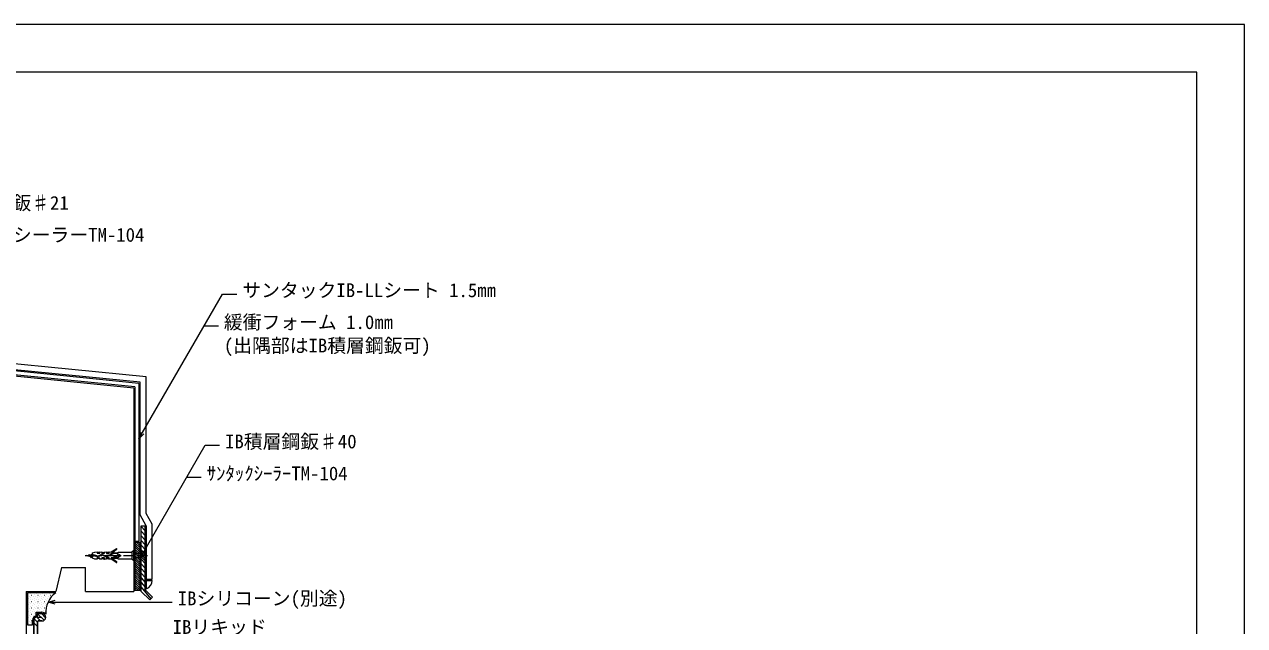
# Model space of a CAD drawing. Units: millimetres, scale not verified. Extents: x -840 to 840, y -594 to 594.
# Drawn here: x -181 to 840, y 92 to 594 of the extents above; entities that cross this region are included whole.
import ezdxf
from ezdxf.enums import TextEntityAlignment as Align

# ---------------------------------------------------------------- set-up
doc = ezdxf.new("R2010")
doc.units = ezdxf.units.MM
doc.header["$LTSCALE"] = 2
doc.linetypes.add('CHAIN1', pattern=[8, 5, -1, 1, -1])
for name, color, linetype, lineweight in [('0-0_輪郭線', 2, 'Continuous', 9), ('0-1_図面枠', 7, 'Continuous', 9), ('0-2_文字', 5, 'Continuous', 9), ('0-6_躯体', 7, 'Continuous', 9), ('0-7_寸法線', 7, 'Continuous', 9), ('0-8_部材(ﾋﾞｽ類)', 7, 'Continuous', 9), ('0-9_中心線', 2, 'CHAIN1', 9), ('0-A_部材(積層鋼板)', 4, 'Continuous', 9), ('0-B_IBｼｰﾄ', 7, 'Continuous', 9), ('0-C_IBリキッド', 7, 'Continuous', 9), ('0-D_ブチルﾃｰﾌﾟ', 4, 'Continuous', 9), ('0-E_緩衝フォーム', 7, 'Continuous', 9), ('0-F_シーリング(IBｼﾘｺｰﾝ)', 7, 'Continuous', 9)]:
    doc.layers.add(name, color=color, linetype=linetype, lineweight=lineweight)
doc.styles.add('ＭＳ ゴシック', font='')
doc.styles.get('ＭＳ ゴシック').set_extended_font_data('MS Gothic')

msp = doc.modelspace()

# ---------------------------------------------------------------- linework, layer by layer
at = {"layer": '0-0_輪郭線'}
msp.add_lwpolyline([(800, 554), (-800, 554), (-800, -554), (800, -554)], close=True, dxfattribs=at)
at = {"layer": '0-1_図面枠'}
msp.add_lwpolyline([(840, -594), (840, 594), (-840, 594), (-840, -594)], close=True, dxfattribs=at)
at = {"layer": '0-6_躯体'}
for p, q in [((-89.365, 290.064), (-359.365, 317.064)), ((-89.365, 290.064), (-89.365, 120.064)), ((-149.655, 140.064), (-154.655, 120.064)), ((-149.655, 140.064), (-129.655, 140.064)), ((-129.655, 120.064), (-129.655, 140.064)), ((-179.365, 120.064), (-179.365, -282.936)), ((-179.365, 120.064), (-154.655, 120.064)), ((-129.655, 120.064), (-89.365, 120.064))]:
    msp.add_line(p, q, dxfattribs=at)
at = {"layer": '0-7_寸法線'}
for p, q in [((-30.49, 341.994), (-18.49, 341.994)), ((-44.887, 215.579), (-32.887, 215.579)), ((-161.007, 111.115), (-57.093, 111.115))]:
    msp.add_line(p, q, dxfattribs=at)
for points in [[(-85.031, 247.524), (-15.093, 368.662), (-3.093, 368.662)], [(-80.789, 251.767), (-85.031, 247.524), (-83.479, 253.32)], [(-84.031, 147.778), (-29.49, 242.248), (-17.49, 242.248)], [(-79.789, 152.021), (-84.031, 147.778), (-82.479, 153.574)], [(-155.213, 109.562), (-161.008, 111.115), (-155.213, 112.668)]]:
    msp.add_lwpolyline(points, dxfattribs=at)
at = {"layer": '0-8_部材(ﾋﾞｽ類)'}
for p, q in [((-89.365, 145.565), (-89.365, 154.559)), ((-79.865, 145.562), (-79.865, 154.562)), ((-126.822, 150.535), (-127.349, 149.73)), ((-126.64, 151.01), (-127.211, 149.37)), ((-126.54, 151.01), (-127.111, 149.37)), ((-126.225, 150.695), (-126.878, 149.604)), ((-123.763, 151.355), (-125.168, 149.145)), ((-123.763, 151.235), (-124.814, 148.224)), ((-123.763, 150.949), (-124.714, 148.224)), ((-123.763, 148.769), (-124.084, 148.855)), ((-123.763, 150.398), (-122.061, 150.418)), ((-122.061, 149.706), (-123.763, 149.725)), ((-122.061, 150.418), (-122.061, 150.385)), ((-122.061, 149.739), (-122.061, 149.706)), ((-120.336, 148.891), (-121.703, 149.617)), ((-120.32, 148.92), (-121.687, 149.646)), ((-121.371, 150.207), (-120.054, 149.48)), ((-121.355, 150.236), (-120.037, 149.509)), ((-119.494, 149.502), (-116.526, 151.089)), ((-119.479, 149.473), (-116.51, 151.06)), ((-116.28, 150.467), (-119.201, 148.92)), ((-116.263, 150.438), (-119.186, 148.891)), ((-112.629, 149.097), (-115.694, 150.475)), ((-112.616, 149.127), (-115.68, 150.505)), ((-115.372, 151.053), (-112.358, 149.606)), ((-115.365, 151.088), (-112.344, 149.635)), ((-111.983, 149.629), (-108.817, 151)), ((-111.97, 149.599), (-108.804, 150.97)), ((-108.564, 150.487), (-111.763, 149.119)), ((-108.551, 150.457), (-111.75, 149.088)), ((-105.184, 149.102), (-108.092, 150.45)), ((-105.171, 149.132), (-108.078, 150.48)), ((-107.847, 150.966), (-104.894, 149.699)), ((-107.833, 150.997), (-104.881, 149.729)), ((-107.368, 152.242), (-107.109, 152.44)), ((-107.368, 147.882), (-107.109, 147.684)), ((-104.576, 149.725), (-103.125, 150.306)), ((-104.564, 149.695), (-103.136, 150.266)), ((-102.879, 149.69), (-104.329, 149.109)), ((-102.894, 149.647), (-104.318, 149.078)), ((-102.583, 150.41), (-101.792, 150.41)), ((-102.583, 150.377), (-101.773, 150.377)), ((-101.773, 149.747), (-102.583, 149.747)), ((-101.792, 149.714), (-102.583, 149.714)), ((-90.88, 153.062), (-90.88, 147.062)), ((-83.109, 151.732), (-88.763, 151.732)), ((-88.763, 148.392), (-83.109, 148.392)), ((-82.695, 151.732), (-82.695, 148.392))]:
    msp.add_line(p, q, dxfattribs=at)
for points in [[(-104.176, 144.314), (-108.374, 147.062), (-109.974, 147.151), (-109.974, 148.217), (-112.196, 148.217), (-112.196, 147.062), (-113.814, 147.151), (-113.814, 148.164), (-116.019, 148.093), (-116.019, 147.062), (-117.636, 147.151), (-117.636, 148.022), (-119.859, 147.951), (-119.859, 147.062), (-121.999, 147.17), (-123.763, 147.812), (-123.763, 152.312), (-121.999, 152.954), (-119.859, 153.062), (-119.859, 152.173), (-117.636, 152.102), (-117.636, 152.973), (-116.019, 153.062), (-116.019, 152.031), (-113.814, 151.96), (-113.814, 152.973), (-112.196, 153.062), (-112.196, 151.906), (-109.974, 151.906), (-109.974, 152.973), (-108.374, 153.062), (-104.176, 155.81)], [(-103.644, 155.087), (-107.109, 152.44), (-102.62, 152.44)], [(-90.821, 153.103), (-89.365, 154.559), (-88.763, 154.559), (-88.763, 145.565), (-89.365, 145.565), (-90.821, 147.021)], [(-82.402, 148.099), (-79.865, 145.562), (-79.565, 145.562), (-79.565, 154.562), (-79.865, 154.562), (-82.402, 152.025)], [(-123.763, 149.276), (-124.084, 148.855), (-124.714, 148.224), (-124.814, 148.224), (-125.168, 149.145), (-126.878, 149.604), (-127.111, 149.37), (-127.211, 149.37), (-127.349, 149.73), (-128.589, 150.062), (-126.822, 150.535), (-126.64, 151.01), (-126.54, 151.01), (-126.225, 150.695), (-123.763, 151.355)], [(-123.763, 149.739), (-122.786, 149.739), (-122.786, 150.385), (-123.763, 150.385)], [(-117.636, 152.973), (-117.814, 152.973), (-118.65, 152.529), (-119.859, 152.511)], [(-117.636, 147.151), (-117.814, 147.151), (-118.65, 147.595), (-119.859, 147.613)], [(-116.019, 152.582), (-114.81, 152.6), (-114.01, 152.973), (-113.814, 152.973)], [(-116.019, 147.542), (-114.81, 147.524), (-114.01, 147.151), (-113.814, 147.151)], [(-109.974, 152.973), (-110.223, 152.973), (-110.988, 152.671), (-112.196, 152.635)], [(-109.974, 147.151), (-110.223, 147.151), (-110.988, 147.453), (-112.196, 147.489)], [(-102.512, 150.41), (-102.512, 151.906), (-108.374, 151.906), (-108.374, 152.173), (-107.621, 152.173)], [(-102.512, 149.714), (-102.512, 148.218), (-108.374, 148.218), (-108.374, 147.951), (-107.621, 147.951)], [(-102.62, 147.684), (-107.109, 147.684), (-103.644, 145.037)], [(-102.418, 152.605), (-102.371, 152.813), (-102.335, 152.884), (-102.335, 152.955), (-102.3, 153.026), (-102.3, 153.044), (-90.963, 153.044)], [(-90.963, 147.08), (-102.3, 147.08), (-102.3, 147.098), (-102.335, 147.169), (-102.335, 147.24), (-102.371, 147.311), (-102.418, 147.519)]]:
    msp.add_lwpolyline(points, dxfattribs=at)
for centre, radius, start, end in [((-103.916, 155.444), 0.449, 307.38183, 125.39037), ((-122.061, 148.958), 1.46, 61.08802, 90), ((-122.061, 148.958), 1.427, 61.08803, 90), ((-122.061, 148.943), 0.796, 62.04844, 90), ((-122.061, 148.943), 0.763, 62.04844, 90), ((-119.76, 149.976), 1.228, 242.04844, 297.90101), ((-119.76, 149.976), 1.194, 242.04844, 297.90101), ((-119.76, 150), 0.597, 240.58068, 298.12344), ((-119.76, 150), 0.564, 240.56891, 298.12344), ((-115.947, 150.007), 1.228, 61.72501, 118.14051), ((-115.947, 150.007), 1.194, 61.21205, 118.14075), ((-115.947, 149.971), 0.597, 63.40833, 123.92435), ((-115.947, 149.971), 0.564, 63.33961, 124.09914), ((-112.18, 150.095), 1.095, 245.77806, 293.15958), ((-112.18, 150.095), 1.062, 245.77806, 293.15958), ((-112.157, 150.024), 0.465, 244.33266, 293.72188), ((-112.157, 150.024), 0.431, 244.33266, 293.72188), ((-108.329, 149.874), 1.228, 66.1713, 113.41182), ((-108.329, 149.874), 1.194, 66.1713, 113.41182), ((-108.329, 149.938), 0.597, 65.12729, 113.15958), ((-108.329, 149.938), 0.564, 65.12729, 113.15958), ((-107.621, 152.673), 0.5, 270, 300.42714), ((-107.621, 147.451), 0.5, 59.57286, 90), ((-104.724, 150.095), 1.095, 245.12729, 291.7854), ((-104.724, 150.095), 1.062, 245.12729, 291.82813), ((-104.724, 150.095), 0.431, 246.76335, 291.79863), ((-104.724, 150.095), 0.398, 246.76335, 291.80677), ((-103.916, 144.68), 0.449, 234.60963, 52.61817), ((-102.583, 148.95), 1.427, 90, 112.80926), ((-102.583, 148.95), 1.46, 90, 111.80677), ((-102.583, 148.95), 0.763, 90, 114.02488), ((-102.583, 148.95), 0.796, 90, 111.80677), ((-102.62, 152.646), 0.207, 270, 348.37519), ((-102.62, 147.478), 0.207, 11.62481, 90), ((-101.204, 150.062), 0.683, 210.64443, 149.35557), ((-101.204, 150.062), 0.65, 208.99242, 151.00758), ((-90.963, 153.244), 0.2, 270, 315), ((-90.963, 146.88), 0.2, 45, 90), ((-83.109, 152.732), 1, 270, 315), ((-83.109, 147.392), 1, 45, 90)]:
    msp.add_arc(centre, radius, start, end, dxfattribs=at)
at = {"layer": '0-9_中心線'}
msp.add_line((-129.935, 150.062), (-77.886, 150.062), dxfattribs=at)
at = {"layer": '0-A_部材(積層鋼板)', "color": 7}
for p, q in [((-83.031, 175.064), (-79.865, 175.064)), ((-79.865, 121.376), (-79.865, 175.064)), ((-73.721, 115.232), (-79.865, 121.376)), ((-75.96, 112.993), (-73.721, 115.232)), ((-170.531, 98.569), (-166.198, 98.569)), ((-166.198, 95.402), (-169.365, 95.402))]:
    msp.add_line(p, q, dxfattribs=at)
at = {"layer": '0-A_部材(積層鋼板)'}
for p, q in [((-83.031, 174.452), (-79.865, 170.653)), ((-80.287, 175.064), (-79.865, 174.557)), ((-83.031, 170.547), (-79.865, 166.749)), ((-83.031, 166.643), (-79.865, 162.845)), ((-83.031, 162.739), (-79.865, 158.94)), ((-83.031, 158.835), (-79.865, 155.036)), ((-83.031, 154.93), (-79.865, 151.132)), ((-83.031, 147.122), (-79.865, 143.324)), ((-83.031, 143.218), (-79.865, 139.419)), ((-83.031, 139.314), (-79.865, 135.515)), ((-83.031, 135.409), (-79.865, 131.611)), ((-83.031, 131.505), (-79.865, 127.707)), ((-83.031, 127.601), (-79.865, 123.802)), ((-83.031, 123.697), (-74.95, 114.003)), ((-169.865, 90.813), (-173.031, 93.98)), ((-169.865, 94.349), (-172.737, 97.221)), ((-167.383, 95.402), (-170.548, 98.567)), ((-170.031, 98.569), (-170.531, 98.569)), ((-164.407, 95.962), (-170.031, 101.586)), ((-169.365, 95.402), (-166.198, 95.402)), ((-163.072, 98.162), (-166.645, 101.735))]:
    msp.add_line(p, q, dxfattribs=at)
for points in [[(-83.031, 175.064), (-79.865, 175.064), (-79.865, 150.062), (-83.031, 150.062)], [(-75.96, 112.993), (-83.031, 120.064), (-83.031, 150.062), (-79.865, 150.062), (-79.865, 121.376), (-73.721, 115.232)]]:
    msp.add_lwpolyline(points, close=True, dxfattribs=at)
at = {"layer": '0-A_部材(積層鋼板)', "color": 7}
for points in [[(-75.96, 112.993), (-83.031, 120.064), (-83.031, 175.064)], [(-169.865, 94.902), (-169.865, 43.569), (-173.031, 43.569), (-173.031, 96.069)], [(-170.031, 98.569), (-170.031, 101.735), (-166.198, 101.735)]]:
    msp.add_lwpolyline(points, dxfattribs=at)
at = {"layer": '0-A_部材(積層鋼板)'}
for points in [[(-83.031, 151.026), (-82.228, 150.062), (-79.865, 147.228)], [(-173.031, 96.069), (-173.031, 68.569), (-169.865, 68.569), (-169.865, 94.902)], [(-166.198, 101.735), (-170.031, 101.735), (-170.031, 98.569)]]:
    msp.add_lwpolyline(points, dxfattribs=at)
for centre, radius, start, end in [((-170.531, 96.069), 2.5, 90, 180), ((-169.365, 94.902), 0.5, 90, 180), ((-166.198, 98.569), 3.167, 270, 90)]:
    msp.add_arc(centre, radius, start, end, dxfattribs=at)
at = {"layer": '0-A_部材(積層鋼板)', "color": 7}
for centre, radius, start, end in [((-170.531, 96.069), 2.5, 90, 180), ((-169.365, 94.902), 0.5, 90, 180), ((-166.198, 98.569), 3.167, 270, 90)]:
    msp.add_arc(centre, radius, start, end, dxfattribs=at)
at = {"layer": '0-B_IBｼｰﾄ'}
for p, q in [((-84.031, 294.891), (-309.299, 317.417)), ((-79.031, 299.416), (-307.468, 322.259)), ((-79.031, 185.353), (-79.031, 299.416)), ((-84.031, 184.013), (-84.031, 294.891)), ((-78.865, 175.064), (-84.031, 184.013)), ((-73.865, 176.404), (-79.031, 185.353)), ((-78.865, 175.064), (-78.865, 130.376)), ((-73.865, 130.376), (-73.865, 176.404)), ((-78.865, 130.376), (-73.865, 130.376))]:
    msp.add_line(p, q, dxfattribs=at)
at = {"layer": '0-C_IBリキッド'}
for q in [(-73.865, 129.376), (-78.865, 122.376)]:
    msp.add_line((-78.865, 129.376), q, dxfattribs=at)
msp.add_arc((-81.265, 129.376), 7.4, 288.92464, 0, dxfattribs=at)
at = {"layer": '0-D_ブチルﾃｰﾌﾟ'}
for p, q in [((-88.365, 160.818), (-84.031, 156.485)), ((-88.365, 159.051), (-84.031, 154.717)), ((-88.365, 157.283), (-84.031, 152.949)), ((-88.365, 155.515), (-84.031, 151.182)), ((-88.365, 153.747), (-84.031, 149.414)), ((-86.843, 161.064), (-84.031, 158.253)), ((-85.075, 161.064), (-84.031, 160.02)), ((-88.365, 151.979), (-84.031, 147.646)), ((-88.365, 150.212), (-84.031, 145.878)), ((-88.365, 148.444), (-84.031, 144.111)), ((-88.365, 146.676), (-84.031, 142.343)), ((-88.365, 144.908), (-84.031, 140.575)), ((-88.365, 143.141), (-84.031, 138.807)), ((-88.365, 141.373), (-84.031, 137.04)), ((-88.365, 139.605), (-84.031, 135.272)), ((-88.365, 137.837), (-84.031, 133.504)), ((-88.365, 136.07), (-84.031, 131.736)), ((-88.365, 134.302), (-84.031, 129.968)), ((-88.365, 132.534), (-84.031, 128.201)), ((-88.365, 130.766), (-84.031, 126.433)), ((-88.365, 128.998), (-84.031, 124.665)), ((-88.365, 127.231), (-84.031, 122.897)), ((-88.365, 125.463), (-84.031, 121.13)), ((-88.365, 123.695), (-85.734, 121.064)), ((-88.365, 121.927), (-87.502, 121.064))]:
    msp.add_line(p, q, dxfattribs=at)
at = {"layer": '0-D_ブチルﾃｰﾌﾟ', "color": 7}
msp.add_lwpolyline([(-88.365, 161.064), (-88.365, 121.064), (-84.031, 121.064), (-84.031, 161.064)], close=True, dxfattribs=at)
at = {"layer": '0-D_ブチルﾃｰﾌﾟ'}
msp.add_lwpolyline([(-88.365, 161.064), (-88.365, 121.064), (-84.031, 121.064), (-84.031, 161.064)], close=True, dxfattribs=at)
at = {"layer": '0-E_緩衝フォーム'}
for p, q in [((-85.031, 293.986), (-318.137, 317.296)), ((-88.365, 290.969), (-318.469, 313.98)), ((-88.365, 290.969), (-88.365, 162.064)), ((-85.031, 293.986), (-85.031, 162.064)), ((-88.365, 162.064), (-85.031, 162.064))]:
    msp.add_line(p, q, dxfattribs=at)
at = {"layer": '0-F_シーリング(IBｼﾘｺｰﾝ)'}
for p, q in [((-178.365, 92.069), (-178.365, 119.064)), ((-154.655, 119.064), (-178.365, 119.064)), ((-178.365, 117.875), (-178.345, 117.875)), ((-178.365, 115.223), (-178.345, 115.223)), ((-178.365, 112.571), (-178.345, 112.571)), ((-178.076, 117.585), (-178.056, 117.585)), ((-177.413, 114.271), (-177.393, 114.271)), ((-176.903, 119.064), (-176.883, 119.064)), ((-176.75, 116.26), (-176.73, 116.26)), ((-176.087, 118.248), (-176.067, 118.248)), ((-176.087, 112.945), (-176.067, 112.945)), ((-175.424, 114.934), (-175.404, 114.934)), ((-174.761, 116.922), (-174.741, 116.922)), ((-174.251, 119.064), (-174.231, 119.064)), ((-174.098, 118.911), (-174.078, 118.911)), ((-174.098, 113.608), (-174.078, 113.608)), ((-173.435, 115.597), (-173.415, 115.597)), ((-172.772, 117.585), (-172.752, 117.585)), ((-172.109, 114.271), (-172.089, 114.271)), ((-171.599, 119.064), (-171.579, 119.064)), ((-171.446, 116.26), (-171.426, 116.26)), ((-170.784, 118.248), (-170.764, 118.248)), ((-170.784, 112.945), (-170.764, 112.945)), ((-170.121, 114.934), (-170.101, 114.934)), ((-169.458, 116.922), (-169.438, 116.922)), ((-168.948, 119.064), (-168.928, 119.064)), ((-168.795, 118.911), (-168.775, 118.911)), ((-168.795, 113.608), (-168.775, 113.608)), ((-168.132, 115.597), (-168.112, 115.597)), ((-167.469, 117.585), (-167.449, 117.585)), ((-166.806, 114.271), (-166.786, 114.271)), ((-166.296, 119.064), (-166.276, 119.064)), ((-166.143, 116.26), (-166.123, 116.26)), ((-165.48, 118.248), (-165.46, 118.248)), ((-165.48, 112.945), (-165.46, 112.945)), ((-164.817, 114.934), (-164.797, 114.934)), ((-164.154, 116.922), (-164.134, 116.922)), ((-163.645, 119.064), (-163.625, 119.064)), ((-163.492, 118.911), (-163.472, 118.911)), ((-163.492, 113.608), (-163.472, 113.608)), ((-162.829, 115.597), (-162.809, 115.597)), ((-162.166, 117.585), (-162.146, 117.585)), ((-161.503, 114.271), (-161.483, 114.271)), ((-160.993, 119.064), (-160.973, 119.064)), ((-160.84, 116.26), (-160.82, 116.26)), ((-160.177, 118.248), (-160.157, 118.248)), ((-160.177, 112.945), (-160.157, 112.945)), ((-159.514, 114.934), (-159.494, 114.934)), ((-158.851, 116.922), (-158.831, 116.922)), ((-158.341, 119.064), (-158.321, 119.064)), ((-158.188, 118.911), (-158.168, 118.911)), ((-156.862, 117.585), (-156.842, 117.585)), ((-155.69, 119.064), (-155.67, 119.064)), ((-178.365, 109.92), (-178.345, 109.92)), ((-178.365, 107.268), (-178.345, 107.268)), ((-178.365, 104.616), (-178.345, 104.616)), ((-178.076, 112.282), (-178.056, 112.282)), ((-178.076, 106.979), (-178.056, 106.979)), ((-177.413, 108.967), (-177.393, 108.967)), ((-177.413, 103.664), (-177.393, 103.664)), ((-176.75, 110.956), (-176.73, 110.956)), ((-176.75, 105.653), (-176.73, 105.653)), ((-176.087, 107.642), (-176.067, 107.642)), ((-176.087, 102.338), (-176.067, 102.338)), ((-175.424, 109.63), (-175.404, 109.63)), ((-175.424, 104.327), (-175.404, 104.327)), ((-174.761, 111.619), (-174.741, 111.619)), ((-174.761, 106.316), (-174.741, 106.316)), ((-174.098, 108.305), (-174.078, 108.305)), ((-174.098, 103.001), (-174.078, 103.001)), ((-173.435, 110.293), (-173.415, 110.293)), ((-173.435, 104.99), (-173.415, 104.99)), ((-172.772, 112.282), (-172.752, 112.282)), ((-172.772, 106.979), (-172.752, 106.979)), ((-172.109, 108.967), (-172.089, 108.967)), ((-172.109, 103.664), (-172.089, 103.664)), ((-171.446, 110.956), (-171.426, 110.956)), ((-171.446, 105.653), (-171.426, 105.653)), ((-170.784, 107.642), (-170.764, 107.642)), ((-170.121, 109.63), (-170.101, 109.63)), ((-170.121, 104.327), (-170.101, 104.327)), ((-169.458, 111.619), (-169.438, 111.619)), ((-169.458, 106.316), (-169.438, 106.316)), ((-168.795, 108.305), (-168.775, 108.305)), ((-168.795, 103.001), (-168.775, 103.001)), ((-168.132, 110.293), (-168.112, 110.293)), ((-168.132, 104.99), (-168.112, 104.99)), ((-167.469, 112.282), (-167.449, 112.282)), ((-167.469, 106.979), (-167.449, 106.979)), ((-166.806, 108.967), (-166.786, 108.967)), ((-166.806, 103.664), (-166.786, 103.664)), ((-166.143, 110.956), (-166.123, 110.956)), ((-166.143, 105.653), (-166.123, 105.653)), ((-165.48, 107.642), (-165.46, 107.642)), ((-164.817, 109.63), (-164.797, 109.63)), ((-164.817, 104.327), (-164.797, 104.327)), ((-164.154, 111.619), (-164.134, 111.619)), ((-164.154, 106.316), (-164.134, 106.316)), ((-163.492, 108.305), (-163.472, 108.305)), ((-163.492, 103.001), (-163.472, 103.001)), ((-162.829, 110.293), (-162.809, 110.293)), ((-162.829, 104.99), (-162.809, 104.99)), ((-162.166, 112.282), (-162.146, 112.282)), ((-178.365, 101.965), (-178.345, 101.965)), ((-178.365, 99.313), (-178.345, 99.313)), ((-178.365, 96.661), (-178.345, 96.661)), ((-178.365, 94.01), (-178.345, 94.01)), ((-178.365, 92.069), (-174.031, 92.069)), ((-178.076, 101.675), (-178.056, 101.675)), ((-178.076, 96.372), (-178.056, 96.372)), ((-177.413, 98.361), (-177.393, 98.361)), ((-177.413, 93.058), (-177.393, 93.058)), ((-176.75, 100.35), (-176.73, 100.35)), ((-176.75, 95.046), (-176.73, 95.046)), ((-176.087, 97.035), (-176.067, 97.035)), ((-175.424, 99.024), (-175.404, 99.024)), ((-175.424, 93.72), (-175.404, 93.72)), ((-174.761, 101.013), (-174.741, 101.013)), ((-174.761, 95.709), (-174.741, 95.709)), ((-174.098, 97.698), (-174.078, 97.698)), ((-174.098, 92.395), (-174.078, 92.395)), ((-174.031, 92.069), (-174.031, 96.069)), ((-173.435, 99.687), (-173.415, 99.687)), ((-172.772, 101.675), (-172.752, 101.675)), ((-171.446, 100.35), (-171.426, 100.35))]:
    msp.add_line(p, q, dxfattribs=at)
for points in [[(-154.655, 119.064), (-178.365, 119.064), (-178.365, 92.069), (-174.031, 92.069), (-174.031, 96.069)], [(-171.031, 99.533), (-171.031, 102.735), (-166.198, 102.735)], [(-171.031, 99.533), (-171.031, 102.735), (-166.198, 102.735)]]:
    msp.add_lwpolyline(points, dxfattribs=at)
for centre, radius, start, end in [((-141.845, 102.31), 21.09, 127.40108, 183.24467), ((-141.845, 102.31), 21.09, 127.40108, 183.24467), ((-166.198, 98.569), 4.167, 37.69344, 90), ((-166.198, 98.569), 4.167, 37.69344, 90), ((-170.531, 96.069), 3.5, 98.21321, 180), ((-170.531, 96.069), 3.5, 98.21321, 180)]:
    msp.add_arc(centre, radius, start, end, dxfattribs=at)

# ---------------------------------------------------------------- texts
at = {"layer": '0-2_文字', "color": 7, "style": 'ＭＳ ゴシック'}
for s, p in [('IB積層鋼鈑♯21', (-253.786, 435.593)), ('サンタックシーラーTM-104', (-269.183, 408.925)), ('サンタックIB-LLシート 1.5㎜', (1.447, 362.603)), ('緩衝フォーム 1.0㎜', (-13.95, 335.935)), ('(出隅部はIB積層鋼鈑可)', (-13.95, 316.343)), ('IB積層鋼鈑♯40', (-12.95, 236.189)), ('ｻﾝﾀｯｸｼｰﾗｰTM-104', (-28.346, 209.52)), ('IBシリコーン(別途)', (-52.552, 105.056)), ('IBリキッド', (-56.787, 81.145))]:
    msp.add_text(s, height=11.54, dxfattribs=at).set_placement(p, align=Align.BOTTOM_LEFT)

doc.saveas('drawing.dxf')
